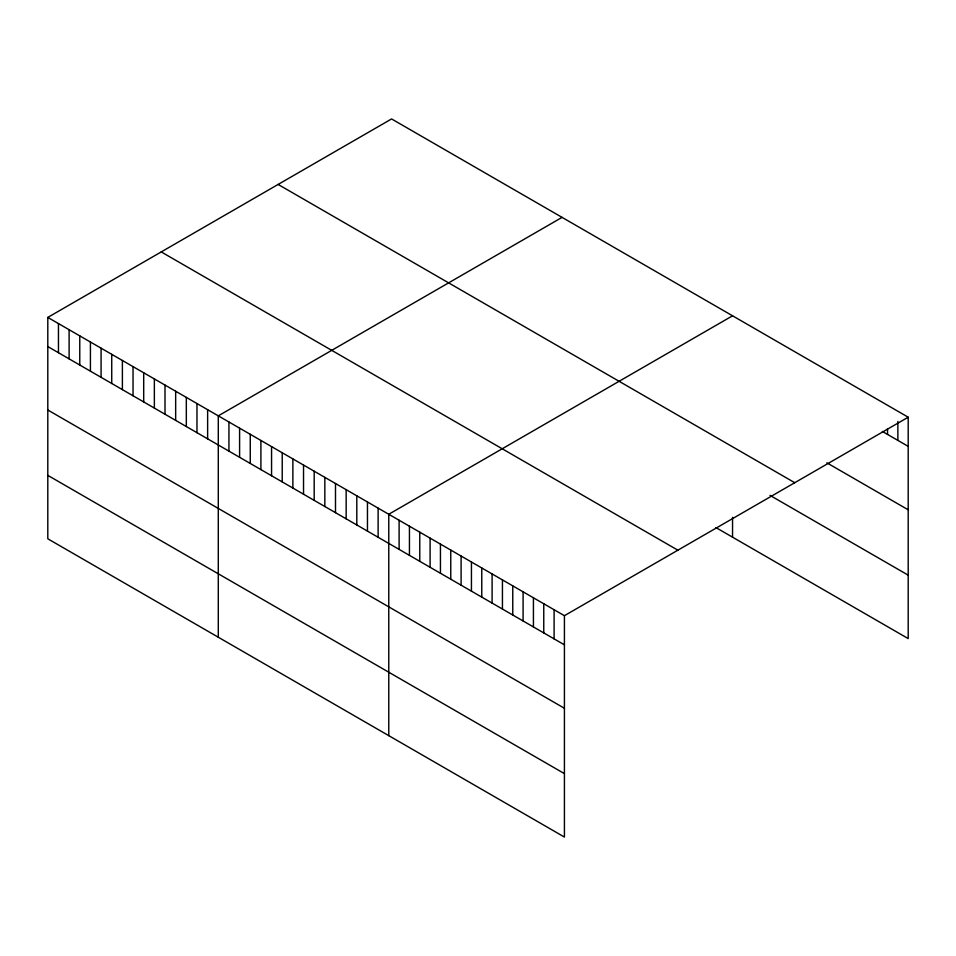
<?xml version="1.0" encoding="UTF-8"?>
<svg xmlns="http://www.w3.org/2000/svg" width="956" height="956" viewBox="0 0 956 956"><rect width="100%" height="100%" fill="white"/><g stroke="black" fill="none" stroke-linecap="round" stroke-linejoin="round"><path stroke-width="1.43" d="M47.8 317.416L564.422 615.688L564.422 837.062L47.8 538.79L47.8 317.416L391.578 118.938L908.2 417.21L908.2 638.584L715.972 527.604M562.056 217.371L218.291 415.848L218.291 637.222M732.547 315.803L388.769 514.268L388.769 735.654M564.422 615.688L908.2 417.21M882.364 431.443L908.2 446.356M826.832 462.812L908.2 509.799M278.124 184.436L794.759 482.708M769.998 495.363L908.2 575.154M161.241 251.918L677.876 550.19M47.8 346.562L564.422 644.834M47.8 409.993L564.422 708.265M47.8 475.359L564.422 773.631M897.863 421.441L897.863 440.393M887.538 428.599L887.538 434.43M732.547 517.351L732.547 537.176M554.098 609.725L554.098 638.871M543.761 603.75L543.761 632.908M533.424 597.787L533.424 626.933M523.099 591.824L523.099 620.97M512.763 585.861L512.763 615.007M502.438 579.898L502.438 609.044M492.101 573.923L492.101 603.081M481.764 567.96L481.764 597.106M471.439 561.997L471.439 591.143M461.103 556.034L461.103 585.18M450.766 550.07L450.766 579.216M440.441 544.095L440.441 573.253M430.104 538.132L430.104 567.278M419.768 532.169L419.768 561.315M409.443 526.206L409.443 555.352M399.106 520.243L399.106 549.389M378.122 508.126L378.122 537.272M367.463 501.972L367.463 531.118M356.803 495.817L356.803 524.964M346.156 489.663L346.156 518.809M335.496 483.509L335.496 512.667M324.837 477.367L324.837 506.513M314.189 471.212L314.189 500.358M303.53 465.058L303.53 494.204M292.871 458.904L292.871 488.05M282.223 452.75L282.223 481.908M271.564 446.607L271.564 475.753M260.904 440.453L260.904 469.599M250.257 434.299L250.257 463.445M239.598 428.145L239.598 457.291M228.938 421.99L228.938 451.148M207.631 409.694L207.631 438.84M196.972 403.54L196.972 432.686M186.324 397.385L186.324 426.531M175.665 391.231L175.665 420.389M165.006 385.089L165.006 414.235M154.358 378.935L154.358 408.081M143.699 372.78L143.699 401.926M133.039 366.626L133.039 395.772M122.392 360.472L122.392 389.63M111.733 354.329L111.733 383.476M101.073 348.175L101.073 377.321M90.426 342.021L90.426 371.167M79.766 335.867L79.766 365.013M69.107 329.712L69.107 358.87M58.459 323.57L58.459 352.716"/></g></svg>
